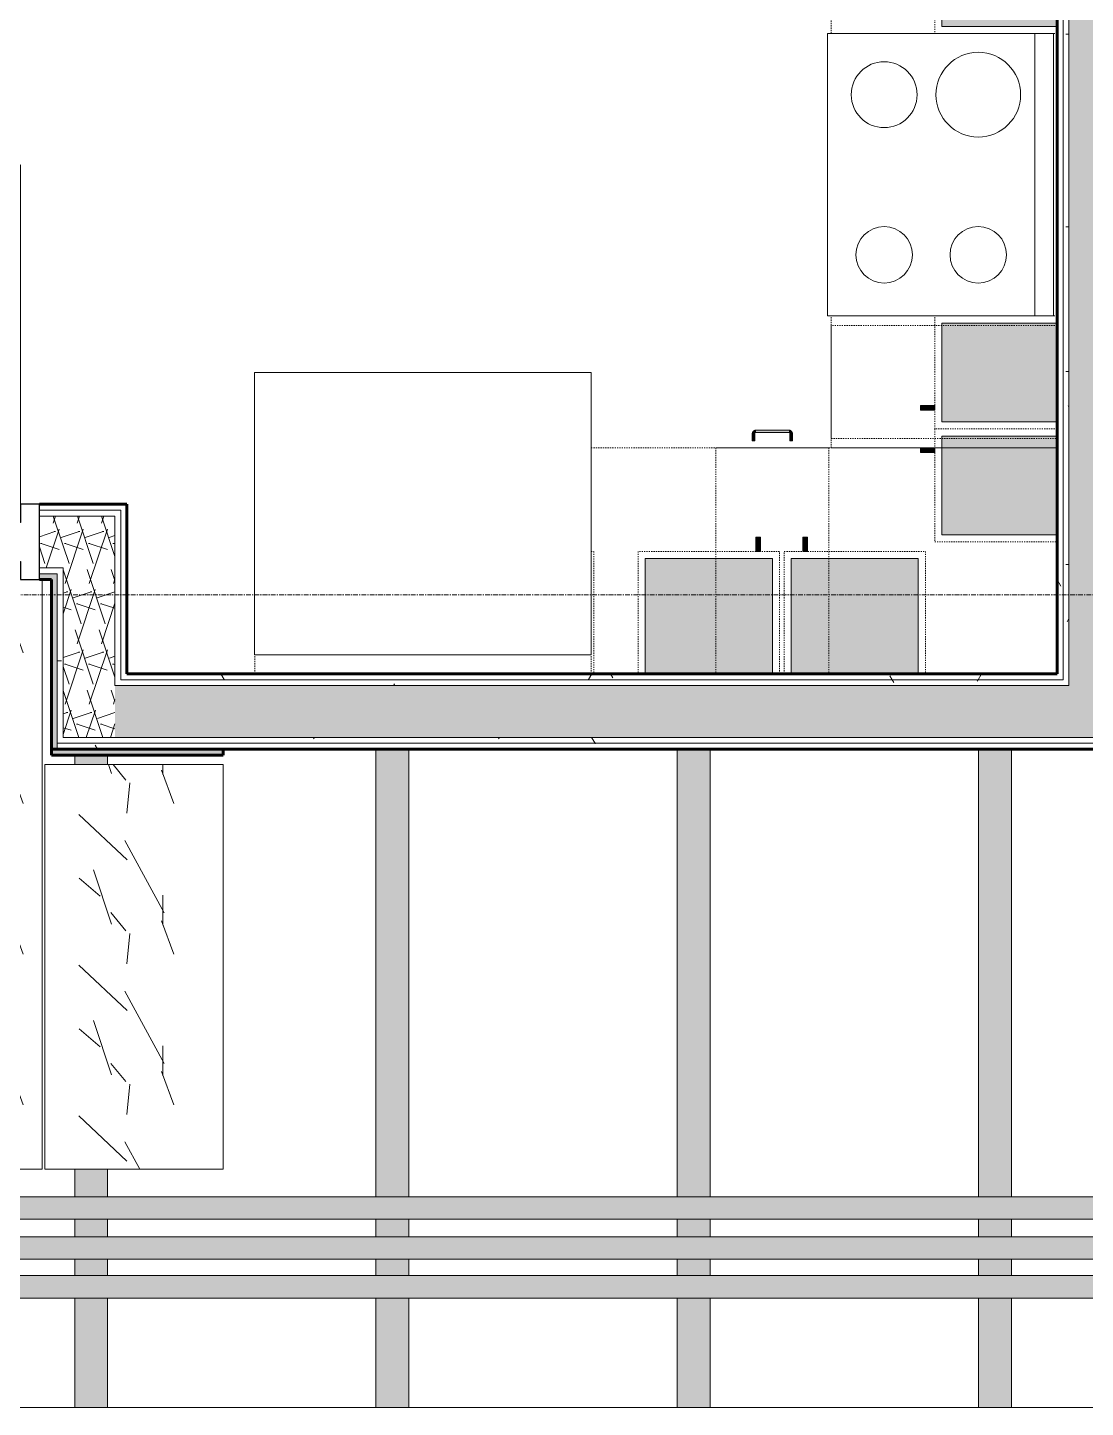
# Model space of a CAD drawing. Header units: inches. Extents: x -4169 to -1846, y 9706 to 12377.
# Drawn here: x -3028.7 to -2916.3, y 10380.9 to 10527.4 of the extents above; entities that cross this region are included whole.
import ezdxf

# ---------------------------------------------------------------- set-up
doc = ezdxf.new("R2010")
doc.units = ezdxf.units.IN
doc.header["$MEASUREMENT"] = 0
doc.linetypes.add('Dash', pattern=[0.25, 0.125, -0.125])
doc.linetypes.add('Grid Line 1_2_', pattern=[0.875, 0.5, -0.125, 0.125, -0.125])
for name, color, linetype, lineweight in [('0-1', 7, 'Continuous', 5), ('0-2', 7, 'Continuous', 18), ('A-CLNG', 13, 'Continuous', 18), ('A-CLNG-PATT-1', 35, 'Continuous', 18), ('A-DOOR', 31, 'Continuous', 18), ('A-DOOR-6', 31, 'Continuous', 30), ('A-DOOR-7', 31, 'Continuous', 9), ('A-DOOR-FRAM', 31, 'Continuous', 30), ('A-FLOR-2', 7, 'Continuous', 18), ('A-WALL', 113, 'Continuous', 18), ('A-WALL-PATT-4', 111, 'Continuous', 9), ('I-WALL', 2, 'Continuous', 18), ('I-WALL-2', 2, 'Continuous', 5), ('I-WALL-3', 2, 'Continuous', 60), ('P-PIPE', 3, 'Continuous', 9), ('P-PIPE-1', 3, 'Continuous', 5), ('Q-CASE', 31, 'Continuous', 9), ('Q-CASE-1', 9, 'Continuous', 9), ('Q-CASE-3', 250, 'Continuous', 9), ('Q-CASE-4', 250, 'Dash', 9), ('Q-CASE-HDLN-1', 250, 'Dash', 9), ('Q-CASE-HDLN-2', 31, 'Continuous', 9), ('Q-SPCQ-1', 250, 'Continuous', 9), ('S-BEAM', 12, 'Continuous', 9), ('S-GRID-1', 1, 'Grid Line 1_2_', 9)]:
    doc.layers.add(name, color=color, linetype=linetype, lineweight=lineweight)
pattern_1 = [(0, (0, 0), (20.48, 5.12), [0.845, -14.515, 0.845, -14.515, -81.92]), (0, (0, 0), (20.48, 5.12), [-30.72, 0.845, -29.875, 0.845, -14.515, -35.84]), (0, (0, 0), (20.48, 5.12), [-76.8, 0.845, -9.395, 0.845, -24.755]), (120, (7.68, 2.56), (-14.67405, 15.1762003), [0.845, -14.515, 0.845, -14.515, -81.92]), (120, (7.68, 2.56), (-14.67405, 15.1762003), [-30.72, 0.845, -29.875, 0.845, -14.515, -35.84]), (120, (7.68, 2.56), (-14.67405, 15.1762003), [-76.8, 0.845, -9.395, 0.845, -24.755]), (240, (10.24, 12.8), (-5.80595, -20.2962003), [0.845, -14.515, 0.845, -14.515, -81.92]), (240, (10.24, 12.8), (-5.80595, -20.2962003), [-30.72, 0.845, -29.875, 0.845, -14.515, -35.84]), (240, (10.24, 12.8), (-5.80595, -20.2962003), [-76.8, 0.845, -9.395, 0.845, -24.755])]
pattern_2 = [(161.57, (0.32, 0.32), (-2.560496185, -0.000537386), [0, -18.214, 2.022, 0]), (18.43, (-0.32, 0.32), (-2.560496185, 0.000537386), [0, -18.214, 2.022, 0]), (108.43, (0.32, 0.32), (1.27922091, -6.400876726), [6.07, -14.166]), (71.57, (-0.32, 0.32), (1.27922091, 6.400876726), [6.07, -14.166])]

# ---------------------------------------------------------------- blocks, each defined once
blk = doc.blocks.new('Refrigerator_-_Side-by-Side_6047 - 36_ X 30_-345559-ENLARGED RCP - 2ND FLOOR PLAN')
at = {"layer": 'Q-SPCQ-1'}
for p, q in [((17.87, 14.42), (-17.88, 14.42)), ((-17.88, 14.42), (-17.88, -15.58)), ((17.87, -15.58), (17.87, 14.42)), ((-17.88, -15.58), (17.87, -15.58))]:
    blk.add_line(p, q, dxfattribs=at)
blk = doc.blocks.new('Range - 24_ x 30_-2320547-ENLARGED RCP - 2ND FLOOR PLAN')
at = {"layer": 'Q-SPCQ-1'}
for p, q in [((30, 24), (0, 24)), ((0, 24), (0, 0)), ((30, 0), (30, 24)), ((0, 22), (30, 22)), ((0, 0), (30, 0))]:
    blk.add_line(p, q, dxfattribs=at)
for centre, radius, start, end in [((6.5, 16), 4.5, 360, 180), ((23.5, 16), 3, 360, 180), ((6.5, 16), 4.5, 180, 360), ((23.5, 16), 3, 180, 0), ((6.5, 6), 3.5, 360, 180), ((23.5, 6), 3, 360, 180), ((6.5, 6), 3.5, 180, 0), ((23.5, 6), 3, 180, 360)]:
    blk.add_arc(centre, radius, start, end, dxfattribs=at)
blk = doc.blocks.new('OD_CW_Countertop - OD_CW_Countertop-2386725-ENLARGED RCP - 2ND FLOOR PLAN')
at = {"layer": 'Q-CASE-HDLN-1'}
for p, q in [((0.74, -24), (0.74, 0)), ((0.74, 0), (14.74, 0)), ((44.74, 0), (47.24, 0)), ((68.86, 0), (70.36, 0)), ((70.36, 0), (70.36, -24))]:
    blk.add_line(p, q, dxfattribs=at)
blk = doc.blocks.new('OD_CW_Countertop - OD_CW_Countertop-2483757-ENLARGED RCP - 2ND FLOOR PLAN')
at = {"layer": 'Q-CASE-HDLN-1'}
for p, q in [((0.74, 0), (50.24, 0)), ((0.74, -24), (0.74, -22))]:
    blk.add_line(p, q, dxfattribs=at)
blk = doc.blocks.new('300 Series Wall Hung Cabinet_301 - 15_-2215564-ENLARGED RCP - 2ND FLOOR PLAN')
at = {"layer": 'Q-CASE-1'}
for points in [[(-5.01, 13.19), (-5.01, 14.69), (-5.5, 14.69), (-5.5, 13.19)], [(6.75, 0.19), (6.75, 12.44), (-6.75, 12.44), (-6.75, 0.19)]]:
    blk.add_hatch(color=256, dxfattribs=at).paths.add_polyline_path(points, flags=0)
at = {"layer": 'Q-CASE-3'}
for p, q in [((-5.01, 14.69), (-5.5, 14.69)), ((-5.5, 14.69), (-5.5, 13.19)), ((-5.01, 13.19), (-5.01, 14.69)), ((-5.5, 13.19), (-5.01, 13.19)), ((-6.75, 0.19), (-6.75, 12.44)), ((-6.75, 12.44), (6.75, 12.44)), ((6.75, 12.44), (6.75, 0.19))]:
    blk.add_line(p, q, dxfattribs=at)
at = {"layer": 'Q-CASE-4'}
for p, q in [((-7.5, 0.19), (-7.5, 13.19)), ((-7.5, 13.19), (7.5, 13.19)), ((7.5, 13.19), (7.5, 0.19))]:
    blk.add_line(p, q, dxfattribs=at)
blk = doc.blocks.new('300 Series Wall Hung Cabinet_301 - 15_-2216209-ENLARGED RCP - 2ND FLOOR PLAN')
at = {"layer": 'Q-CASE-1'}
for points in [[(-6.75, -0.19), (-6.75, -12.44), (6.75, -12.44), (6.75, -0.19)], [(-5.5, -13.19), (-5.5, -14.69), (-5.01, -14.69), (-5.01, -13.19)]]:
    blk.add_hatch(color=256, dxfattribs=at).paths.add_polyline_path(points, flags=0)
at = {"layer": 'Q-CASE-3'}
for p, q in [((-6.75, -12.44), (-6.75, -0.19)), ((6.75, -0.19), (6.75, -12.44)), ((6.75, -12.44), (-6.75, -12.44)), ((-5.01, -13.19), (-5.5, -13.19)), ((-5.5, -13.19), (-5.5, -14.69)), ((-5.01, -14.69), (-5.01, -13.19)), ((-5.5, -14.69), (-5.01, -14.69))]:
    blk.add_line(p, q, dxfattribs=at)
at = {"layer": 'Q-CASE-4'}
for p, q in [((-7.5, -0.19), (-7.5, -13.19)), ((7.5, -13.19), (7.5, -0.19)), ((-7.5, -13.19), (7.5, -13.19))]:
    blk.add_line(p, q, dxfattribs=at)
blk = doc.blocks.new('300 Series Wall Hung Cabinet_302 - 18_ x 36_-2359323-ENLARGED RCP - 2ND FLOOR PLAN')
at = {"layer": 'Q-CASE-4'}
for p, q in [((17.72, 13.19), (18, 13.19)), ((18, 13.19), (18, 0.19)), ((-18, 0.19), (-18, 2.19))]:
    blk.add_line(p, q, dxfattribs=at)
blk = doc.blocks.new('Base Cabinet-Single Door - 12_-2213366-ENLARGED RCP - 2ND FLOOR PLAN')
at = {"layer": 'Q-CASE-4'}
for p, q in [((-5.26, 24), (-5.26, 0)), ((6.74, 24), (-5.26, 24)), ((6.74, 0), (6.74, 24)), ((-5.26, 0), (6.74, 0))]:
    blk.add_line(p, q, dxfattribs=at)
blk = doc.blocks.new('300 Series Wall Hung Cabinet_301 - 12_-2218017-ENLARGED RCP - 2ND FLOOR PLAN')
at = {"layer": 'Q-CASE-1'}
for points in [[(-4, 13.19), (-3.51, 13.19), (-3.51, 14.69), (-4, 14.69)], [(-5.25, 0.19), (5.25, 0.19), (5.25, 12.44), (-5.25, 12.44), (-5.25, 0.56)]]:
    blk.add_hatch(color=256, dxfattribs=at).paths.add_polyline_path(points, flags=0)
at = {"layer": 'Q-CASE-3'}
for p, q in [((-3.51, 14.69), (-4, 14.69)), ((-4, 14.69), (-4, 13.19)), ((-3.51, 13.19), (-3.51, 14.69)), ((-4, 13.19), (-3.51, 13.19)), ((-5.25, 0.19), (-5.25, 12.44)), ((-5.25, 12.44), (5.25, 12.44)), ((5.25, 12.44), (5.25, 0.19))]:
    blk.add_line(p, q, dxfattribs=at)
at = {"layer": 'Q-CASE-4'}
for p, q in [((-6, 0.19), (-6, 13.19)), ((-6, 13.19), (6, 13.19)), ((6, 0.56), (6, 0.19))]:
    blk.add_line(p, q, dxfattribs=at)
blk = doc.blocks.new('300 Series Wall Hung Cabinet_301 - 12_-2216986-ENLARGED RCP - 2ND FLOOR PLAN')
at = {"layer": 'Q-CASE-1'}
for points in [[(5.25, -0.56), (5.25, -0.19), (-5.25, -0.19), (-5.25, -12.44), (5.25, -12.44), (5.25, -4.79)], [(-3.51, -13.19), (-4, -13.19), (-4, -14.69), (-3.51, -14.69)]]:
    blk.add_hatch(color=256, dxfattribs=at).paths.add_polyline_path(points, flags=0)
at = {"layer": 'Q-CASE-3'}
for p, q in [((-5.25, -12.44), (-5.25, -0.19)), ((5.25, -0.19), (5.25, -12.44)), ((5.25, -12.44), (-5.25, -12.44)), ((-3.51, -13.19), (-4, -13.19)), ((-4, -13.19), (-4, -14.69)), ((-3.51, -14.69), (-3.51, -13.19)), ((-4, -14.69), (-3.51, -14.69))]:
    blk.add_line(p, q, dxfattribs=at)
at = {"layer": 'Q-CASE-4'}
for p, q in [((-6, -0.19), (-6, -13.19)), ((6, -13.19), (6, -0.19)), ((-6, -13.19), (6, -13.19))]:
    blk.add_line(p, q, dxfattribs=at)
blk = doc.blocks.new('300 Series Wall Hung Cabinet_301 - 18_-2356589-ENLARGED RCP - 2ND FLOOR PLAN')
at = {"layer": 'Q-CASE-1'}
blk.add_hatch(color=256, dxfattribs=at).paths.add_polyline_path([(8.25, -4.79), (8.25, -0.19), (-8.25, -0.19), (-8.25, -2.19), (6, -2.19), (6, -12.44), (8.25, -12.44)], flags=0)
at = {"layer": 'Q-CASE-3'}
for p, q in [((-8.25, -2.19), (-8.25, -0.19)), ((8.25, -0.19), (8.25, -12.44)), ((8.25, -12.44), (6, -12.44))]:
    blk.add_line(p, q, dxfattribs=at)
at = {"layer": 'Q-CASE-4'}
for p, q in [((-9, -0.19), (-9, -2.19)), ((9, -0.56), (9, -0.19)), ((6, -13.19), (9, -13.19))]:
    blk.add_line(p, q, dxfattribs=at)
blk = doc.blocks.new('Drawer_Base_Cabinet_3_drawer_12205 - 12_-2354767-ENLARGED RCP - 2ND FLOOR PLAN')
at = {"layer": 'Q-CASE'}
for points in [[(-1.26, 24.75), (-1.14, 24.75), (-1.15, 25.5), (-1.38, 25.5), (-1.37, 24.75), (-1.29, 24.75)], [(-1.29, 25.5), (-1.15, 25.52), (-1.01, 25.69), (-1.01, 25.84), (-1.16, 25.81), (-1.28, 25.75), (-1.34, 25.61), (-1.32, 25.5)], [(2.49, 25.62), (2.49, 25.87), (-1.01, 25.86), (-1.01, 25.62), (1.97, 25.62)], [(2.77, 25.5), (2.83, 25.5), (2.79, 25.69), (2.72, 25.78), (2.6, 25.83), (2.49, 25.81), (2.51, 25.64), (2.68, 25.5), (2.74, 25.5)], [(2.63, 25.5), (2.54, 25.61), (2.5, 25.63), (2.62, 25.51)], [(2.86, 24.75), (2.85, 25.5), (2.62, 25.5), (2.63, 24.75), (2.85, 24.75)]]:
    blk.add_hatch(color=256, dxfattribs=at).paths.add_polyline_path(points, flags=0)
at = {"layer": 'Q-CASE-HDLN-1'}
for p, q in [((6.74, 24), (-5.26, 24)), ((-5.26, 24), (-5.26, 0)), ((6.74, 24), (6.74, 0)), ((6.74, 0), (-5.26, 0))]:
    blk.add_line(p, q, dxfattribs=at)
at = {"layer": 'Q-CASE-HDLN-2'}
for p, q in [((-1.39, 24.75), (-1.39, 25.5)), ((-1.39, 24.75), (-1.39, 25.5)), ((-1.39, 24.75), (-1.39, 25.5)), ((-1.14, 25.5), (-1.14, 24.75)), ((-1.14, 25.5), (-1.14, 24.75)), ((-1.14, 25.5), (-1.14, 24.75)), ((-1.01, 25.87), (2.49, 25.87)), ((2.49, 25.62), (-1.01, 25.62)), ((2.61, 24.75), (2.61, 25.5)), ((2.61, 24.75), (2.61, 25.5)), ((2.61, 24.75), (2.61, 25.5)), ((2.86, 25.5), (2.86, 24.75)), ((2.86, 25.5), (2.86, 24.75)), ((2.86, 25.5), (2.86, 24.75)), ((-1.39, 24.75), (-1.14, 24.75)), ((-1.38, 24.75), (-1.39, 24.75)), ((-1.39, 24.75), (-1.38, 24.75)), ((-1.38, 24.75), (-1.39, 24.75)), ((-1.39, 24.75), (-1.38, 24.75)), ((-1.38, 24.75), (-1.39, 24.75)), ((-1.14, 24.75), (-1.14, 24.75)), ((-1.14, 24.75), (-1.14, 24.75)), ((-1.14, 24.75), (-1.14, 24.75)), ((-1.14, 24.75), (-1.14, 24.75)), ((-1.14, 24.75), (-1.14, 24.75)), ((2.62, 24.75), (2.61, 24.75)), ((2.61, 24.75), (2.86, 24.75)), ((2.62, 24.75), (2.61, 24.75)), ((2.61, 24.75), (2.62, 24.75)), ((2.62, 24.75), (2.61, 24.75)), ((2.61, 24.75), (2.62, 24.75)), ((2.86, 24.75), (2.86, 24.75)), ((2.86, 24.75), (2.86, 24.75)), ((2.86, 24.75), (2.86, 24.75)), ((2.86, 24.75), (2.86, 24.75)), ((2.86, 24.75), (2.86, 24.75))]:
    blk.add_line(p, q, dxfattribs=at)
at = {"layer": 'Q-CASE-HDLN-2', "flags": 128}
for points in [[(-1.39, 25.5), (-1.39, 25.51), (-1.39, 25.53), (-1.38, 25.54), (-1.38, 25.56), (-1.38, 25.57), (-1.38, 25.59), (-1.37, 25.6), (-1.37, 25.62), (-1.36, 25.63), (-1.36, 25.65), (-1.35, 25.66), (-1.34, 25.67), (-1.34, 25.69), (-1.33, 25.7), (-1.32, 25.71), (-1.31, 25.72), (-1.3, 25.74), (-1.29, 25.75), (-1.28, 25.76), (-1.27, 25.77), (-1.26, 25.78), (-1.25, 25.79), (-1.24, 25.8), (-1.23, 25.81), (-1.21, 25.82), (-1.2, 25.82), (-1.19, 25.83), (-1.18, 25.84), (-1.16, 25.84), (-1.15, 25.85), (-1.13, 25.85), (-1.12, 25.86), (-1.11, 25.86), (-1.09, 25.87), (-1.08, 25.87), (-1.06, 25.87), (-1.05, 25.87), (-1.03, 25.87), (-1.02, 25.87), (-1.01, 25.87)], [(-1.39, 25.5), (-1.39, 25.51), (-1.39, 25.53), (-1.38, 25.54), (-1.38, 25.56), (-1.38, 25.57), (-1.38, 25.59), (-1.37, 25.6), (-1.37, 25.62), (-1.36, 25.63), (-1.36, 25.65), (-1.35, 25.66), (-1.34, 25.67), (-1.34, 25.69), (-1.33, 25.7), (-1.32, 25.71), (-1.31, 25.72), (-1.3, 25.74), (-1.29, 25.75), (-1.28, 25.76)], [(-1.39, 25.5), (-1.39, 25.51), (-1.39, 25.53), (-1.38, 25.54), (-1.38, 25.56), (-1.38, 25.57), (-1.38, 25.59), (-1.37, 25.6), (-1.37, 25.62), (-1.36, 25.63), (-1.36, 25.65), (-1.35, 25.66), (-1.34, 25.67), (-1.34, 25.69), (-1.33, 25.7), (-1.32, 25.71), (-1.31, 25.72), (-1.3, 25.74), (-1.29, 25.75), (-1.28, 25.76)], [(-1.26, 25.78), (-1.25, 25.79), (-1.24, 25.8), (-1.23, 25.81), (-1.21, 25.82), (-1.2, 25.82), (-1.19, 25.83), (-1.18, 25.84), (-1.16, 25.84), (-1.15, 25.85), (-1.13, 25.85), (-1.12, 25.86), (-1.11, 25.86), (-1.09, 25.87), (-1.08, 25.87), (-1.06, 25.87), (-1.05, 25.87), (-1.03, 25.87), (-1.02, 25.87), (-1.01, 25.87)], [(-1.26, 25.78), (-1.25, 25.79), (-1.24, 25.8), (-1.23, 25.81), (-1.21, 25.82), (-1.2, 25.82), (-1.19, 25.83), (-1.18, 25.84), (-1.16, 25.84), (-1.15, 25.85), (-1.13, 25.85), (-1.12, 25.86), (-1.11, 25.86), (-1.09, 25.87), (-1.08, 25.87), (-1.06, 25.87), (-1.05, 25.87), (-1.03, 25.87), (-1.02, 25.87), (-1.01, 25.87)], [(-1.01, 25.62), (-1.02, 25.62), (-1.02, 25.62), (-1.03, 25.62), (-1.03, 25.62), (-1.04, 25.62), (-1.04, 25.62), (-1.05, 25.62), (-1.05, 25.62), (-1.06, 25.62), (-1.06, 25.62), (-1.07, 25.61), (-1.07, 25.61), (-1.07, 25.61), (-1.08, 25.61), (-1.08, 25.6), (-1.09, 25.6), (-1.09, 25.6), (-1.09, 25.59), (-1.1, 25.59), (-1.1, 25.59), (-1.11, 25.58), (-1.11, 25.58), (-1.11, 25.58), (-1.11, 25.57), (-1.12, 25.57), (-1.12, 25.56), (-1.12, 25.56), (-1.12, 25.55), (-1.13, 25.55), (-1.13, 25.55), (-1.13, 25.54), (-1.13, 25.54), (-1.13, 25.53), (-1.13, 25.53), (-1.14, 25.52), (-1.14, 25.52), (-1.14, 25.51), (-1.14, 25.51), (-1.14, 25.5), (-1.14, 25.5)], [(-1.14, 25.51), (-1.14, 25.51), (-1.14, 25.5), (-1.14, 25.5)], [(-1.14, 25.51), (-1.14, 25.51), (-1.14, 25.5), (-1.14, 25.5)], [(-1.01, 25.62), (-1.02, 25.62), (-1.02, 25.62)], [(-1.01, 25.62), (-1.02, 25.62), (-1.02, 25.62)], [(2.49, 25.87), (2.5, 25.87), (2.52, 25.87), (2.53, 25.87), (2.55, 25.87), (2.56, 25.87), (2.58, 25.86), (2.59, 25.86), (2.61, 25.86), (2.62, 25.85), (2.63, 25.85), (2.65, 25.84), (2.66, 25.83), (2.67, 25.83), (2.69, 25.82), (2.7, 25.81), (2.71, 25.8), (2.72, 25.79), (2.73, 25.78), (2.75, 25.77), (2.76, 25.76), (2.77, 25.75), (2.78, 25.74), (2.79, 25.73), (2.79, 25.72), (2.8, 25.7), (2.81, 25.69), (2.82, 25.68), (2.83, 25.66), (2.83, 25.65), (2.84, 25.64), (2.84, 25.62), (2.85, 25.61), (2.85, 25.59), (2.85, 25.58), (2.86, 25.56), (2.86, 25.55), (2.86, 25.53), (2.86, 25.52), (2.86, 25.5), (2.86, 25.5)], [(2.49, 25.87), (2.5, 25.87), (2.52, 25.87), (2.53, 25.87), (2.55, 25.87), (2.56, 25.87), (2.58, 25.86), (2.59, 25.86), (2.61, 25.86), (2.62, 25.85), (2.63, 25.85), (2.65, 25.84), (2.66, 25.83), (2.67, 25.83), (2.69, 25.82), (2.7, 25.81), (2.71, 25.8), (2.72, 25.79), (2.73, 25.78), (2.75, 25.77)], [(2.49, 25.87), (2.5, 25.87), (2.52, 25.87), (2.53, 25.87), (2.55, 25.87), (2.56, 25.87), (2.58, 25.86), (2.59, 25.86), (2.61, 25.86), (2.62, 25.85), (2.63, 25.85), (2.65, 25.84), (2.66, 25.83), (2.67, 25.83), (2.69, 25.82), (2.7, 25.81), (2.71, 25.8), (2.72, 25.79), (2.73, 25.78), (2.75, 25.77)], [(2.61, 25.5), (2.61, 25.5), (2.61, 25.51), (2.61, 25.51), (2.61, 25.52), (2.61, 25.52), (2.61, 25.53), (2.61, 25.53), (2.61, 25.54), (2.6, 25.54), (2.6, 25.55), (2.6, 25.55), (2.6, 25.56), (2.6, 25.56), (2.59, 25.57), (2.59, 25.57), (2.59, 25.57), (2.58, 25.58), (2.58, 25.58), (2.58, 25.59), (2.57, 25.59), (2.57, 25.59), (2.57, 25.6), (2.56, 25.6), (2.56, 25.6), (2.56, 25.61), (2.55, 25.61), (2.55, 25.61), (2.54, 25.61), (2.54, 25.61), (2.53, 25.62), (2.53, 25.62), (2.52, 25.62), (2.52, 25.62), (2.51, 25.62), (2.51, 25.62), (2.5, 25.62), (2.5, 25.62), (2.49, 25.62), (2.49, 25.62), (2.49, 25.62)], [(2.5, 25.62), (2.49, 25.62), (2.49, 25.62)], [(2.5, 25.62), (2.49, 25.62), (2.49, 25.62)], [(2.61, 25.5), (2.61, 25.5), (2.61, 25.51)], [(2.61, 25.5), (2.61, 25.5), (2.61, 25.51)], [(2.77, 25.75), (2.78, 25.74), (2.79, 25.73), (2.79, 25.72), (2.8, 25.7), (2.81, 25.69), (2.82, 25.68), (2.83, 25.66), (2.83, 25.65), (2.84, 25.64), (2.84, 25.62), (2.85, 25.61), (2.85, 25.59), (2.85, 25.58), (2.86, 25.56), (2.86, 25.55), (2.86, 25.53), (2.86, 25.52), (2.86, 25.5), (2.86, 25.5)], [(2.77, 25.75), (2.78, 25.74), (2.79, 25.73), (2.79, 25.72), (2.8, 25.7), (2.81, 25.69), (2.82, 25.68), (2.83, 25.66), (2.83, 25.65), (2.84, 25.64), (2.84, 25.62), (2.85, 25.61), (2.85, 25.59), (2.85, 25.58), (2.86, 25.56), (2.86, 25.55), (2.86, 25.53), (2.86, 25.52), (2.86, 25.5), (2.86, 25.5)]]:
    blk.add_lwpolyline(points, dxfattribs=at)
blk = doc.blocks.new('CTR - 1st Phase - Unit Layouts_rvt-1-ENLARGED RCP - 2ND FLOOR PLAN')
at = {"layer": '0-2'}
for name, p, rotation in [('OD_CW_Countertop - OD_CW_Countertop-2386725-ENLARGED RCP - 2ND FLOOR PLAN', (-2943.32, 10482.05), 89.9999999999732), ('300 Series Wall Hung Cabinet_301 - 18_-2356589-ENLARGED RCP - 2ND FLOOR PLAN', (-2919.14, 10535.79), 269.9999999999998), ('Range - 24_ x 30_-2320547-ENLARGED RCP - 2ND FLOOR PLAN', (-2943.7, 10526.79), 269.9999999999817), ('Base Cabinet-Single Door - 12_-2213366-ENLARGED RCP - 2ND FLOOR PLAN', (-2919.32, 10489.05), 89.99999999999808), ('300 Series Wall Hung Cabinet_301 - 12_-2218017-ENLARGED RCP - 2ND FLOOR PLAN', (-2919.14, 10490.79), 89.99999999999984), ('Refrigerator_-_Side-by-Side_6047 - 36_ X 30_-345559-ENLARGED RCP - 2ND FLOOR PLAN', (-2986.7, 10475.21), 180), ('300 Series Wall Hung Cabinet_301 - 12_-2216986-ENLARGED RCP - 2ND FLOOR PLAN', (-2919.14, 10478.79), 269.9999999999998), ('300 Series Wall Hung Cabinet_301 - 15_-2216209-ENLARGED RCP - 2ND FLOOR PLAN', (-2956.32, 10458.6), 180)]:
    blk.add_blockref(name, p, dxfattribs=dict(at, rotation=rotation))
for name, p in [('Drawer_Base_Cabinet_3_drawer_12205 - 12_-2354767-ENLARGED RCP - 2ND FLOOR PLAN', (-2950.31, 10458.79)), ('OD_CW_Countertop - OD_CW_Countertop-2483757-ENLARGED RCP - 2ND FLOOR PLAN', (-2969.56, 10482.79)), ('300 Series Wall Hung Cabinet_301 - 15_-2215564-ENLARGED RCP - 2ND FLOOR PLAN', (-2940.82, 10458.6)), ('300 Series Wall Hung Cabinet_302 - 18_ x 36_-2359323-ENLARGED RCP - 2ND FLOOR PLAN', (-2986.55, 10458.6))]:
    blk.add_blockref(name, p, dxfattribs=at)
blk = doc.blocks.new('CTR - 1st Phase - Shell_rvt-1-ENLARGED RCP - 2ND FLOOR PLAN')
at = {"layer": 'A-FLOR-2'}
for p, q in [((-3007.91, 10450.69), (-2991.67, 10450.69)), ((-2988.17, 10450.69), (-2959.67, 10450.69)), ((-2956.17, 10450.69), (-2927.67, 10450.69)), ((-2924.17, 10450.69), (-2895.67, 10450.69)), ((-3023.67, 10380.89), (-3052.17, 10380.89)), ((-2991.67, 10380.89), (-3020.17, 10380.89)), ((-2959.67, 10380.89), (-2988.17, 10380.89)), ((-2927.67, 10380.89), (-2956.17, 10380.89)), ((-2895.67, 10380.89), (-2924.17, 10380.89))]:
    blk.add_line(p, q, dxfattribs=at)
at = {"layer": 'S-GRID-1'}
blk.add_line((-1846.46, 10467.19), (-4136.46, 10467.19), dxfattribs=at)
blk = doc.blocks.new('Dimension Lumber - LVL - 3_5X5_5-2120531-ENLARGED RCP - 2ND FLOOR PLAN')
at = {"layer": 'S-BEAM'}
h = blk.add_hatch(color=256, dxfattribs=at)
h.paths.add_polyline_path([(-34.9, -1.75), (-23.29, -1.75), (-23.29, 1.75), (-34.9, 1.75)], flags=0)
h.paths.add_polyline_path([(-20.91, -1.75), (-19.16, -1.75), (-19.16, 1.75), (-20.91, 1.75)], flags=0)
h.paths.add_polyline_path([(-16.78, 1.75), (-16.78, -1.75), (-14.92, -1.75), (-14.92, 1.75), (-15.85, 1.75)], flags=0)
h.paths.add_polyline_path([(-12.54, 1.75), (-12.54, -1.75), (-9.6, -1.75), (-9.6, 1.75)], flags=0)
h.paths.add_polyline_path([(33.38, -1.75), (34.38, -1.75), (34.38, 1.75), (33.38, 1.75)], flags=0)
for p, q in [((-34.9, 1.75), (-34.9, -1.75)), ((-34.9, 1.75), (-23.29, 1.75)), ((-20.91, 1.75), (-19.16, 1.75)), ((-16.78, 1.75), (-14.92, 1.75)), ((-12.54, 1.75), (-9.6, 1.75)), ((33.38, 1.75), (34.38, 1.75)), ((-34.9, -1.75), (-23.29, -1.75)), ((-20.91, -1.75), (-19.16, -1.75)), ((-16.78, -1.75), (-14.92, -1.75)), ((-12.54, -1.75), (-9.6, -1.75)), ((33.38, -1.75), (34.38, -1.75))]:
    blk.add_line(p, q, dxfattribs=at)
blk = doc.blocks.new('Dimension Lumber - LVL - 3_5X5_5-V149-ENLARGED RCP - 2ND FLOOR PLAN')
at = {"layer": 'S-BEAM'}
h = blk.add_hatch(color=256, dxfattribs=at)
h.paths.add_polyline_path([(-34.9, -1.75), (-23.29, -1.75), (-23.29, 1.75), (-34.9, 1.75), (-34.9, 1.54)], flags=0)
h.paths.add_polyline_path([(-20.91, 1.75), (-20.91, -1.75), (-19.16, -1.75), (-19.16, 1.75)], flags=0)
h.paths.add_polyline_path([(-16.78, 1.54), (-16.78, -1.75), (-14.92, -1.75), (-14.92, 1.75), (-16.78, 1.75)], flags=0)
h.paths.add_polyline_path([(-12.54, 1.75), (-12.54, -1.75), (34.9, -1.75), (34.9, 1.75), (-5.79, 1.75)], flags=0)
for p, q in [((-34.9, 1.75), (-34.9, -1.75)), ((-34.9, 1.75), (-23.29, 1.75)), ((-20.91, 1.75), (-19.16, 1.75)), ((-16.78, 1.75), (-14.92, 1.75)), ((-12.54, 1.75), (34.9, 1.75)), ((34.9, -1.75), (34.9, 1.75)), ((-34.9, -1.75), (-23.29, -1.75)), ((-20.91, -1.75), (-19.16, -1.75)), ((-16.78, -1.75), (-14.92, -1.75)), ((-12.54, -1.75), (34.9, -1.75))]:
    blk.add_line(p, q, dxfattribs=at)
blk = doc.blocks.new('HOLLOW METAL - UNIT DOOR-2125826-ENLARGED RCP - 2ND FLOOR PLAN')
at = {"layer": 'A-DOOR-6'}
for p, q in [((18, 40.25), (16.25, 40.25)), ((16.25, 40.25), (16.25, 4.25)), ((18, 4.25), (18, 40.25)), ((16.25, 4.25), (18, 4.25))]:
    blk.add_line(p, q, dxfattribs=at)
at = {"layer": 'A-DOOR-7'}
blk.add_arc((18, 4.25), 36, 90, 180, dxfattribs=at)
at = {"layer": 'A-DOOR-FRAM'}
for p, q in [((-18, 4.25), (-20, 4.25)), ((-20, 4.25), (-20, -3.75)), ((-18, 2.3125), (-18, 4.25)), ((18, 4.25), (18, 2.3125)), ((20, 4.25), (18, 4.25)), ((20, -3.75), (20, 4.25)), ((-17.375, 2.3125), (-18, 2.3125)), ((-17.375, -1.8125), (-17.375, 2.3125)), ((18, 2.3125), (17.375, 2.3125)), ((17.375, 2.3125), (17.375, -1.8125)), ((-18, -3.75), (-18, -1.8125)), ((-18, -1.8125), (-17.375, -1.8125)), ((17.375, -1.8125), (18, -1.8125)), ((18, -1.8125), (18, -3.75)), ((-20, -3.75), (-18, -3.75)), ((18, -3.75), (20, -3.75))]:
    blk.add_line(p, q, dxfattribs=at)

msp = doc.modelspace()

# ---------------------------------------------------------------- hatches: boundary and pattern name
at = {"layer": 'A-CLNG-PATT-1'}
h = msp.add_hatch(dxfattribs=at)
h.set_pattern_fill('FP_53', color=256, style=0, pattern_type=2)
h.set_pattern_definition([(108.435, (4.16, 0), (-16.000521, 32.0003383), [6.072, -44.525]), (139.399, (2.24, 5.76), (-96.00016541, 79.9998798), [2.95, -144.562]), (136.848, (16, 7.68), (-240.00202852, 223.9982064), [7.018, -343.889]), (109.983, (10.88, 12.48), (-47.99971113, 127.99986808), [3.746, -183.53]), (90, (9.6, 0), (-16, 16), [3.2, -12.8]), (118.443, (9.6, 3.2), (112.0002199, -207.99937941), [8.734, -427.981]), (84.289, (5.44, 10.88), (-16.00092206, -143.99947947), [3.216, -157.582]), (129.806, (5.76, 14.08), (64.00060153, -80.0001644), [2.499, -122.465])])
h.paths.add_polyline_path([(-3084.46, 10406.19), (-3065.51, 10406.19), (-3065.51, 10468.79), (-3084.12, 10468.79), (-3084.12, 10450.79), (-3084.46, 10450.79), (-3084.46, 10410)], flags=0)
h.paths.add_polyline_path([(-3007.91, 10406.19), (-3007.91, 10449.16), (-3026.86, 10449.16), (-3026.86, 10406.19), (-3008.34, 10406.19)], flags=0)
h.paths.add_polyline_path([(-3027.11, 10406.19), (-3027.11, 10468.79), (-3065.26, 10468.79), (-3065.26, 10406.19), (-3042.11, 10406.19)], flags=0)
at = {"layer": 'A-WALL-PATT-4'}
h = msp.add_hatch(dxfattribs=at)
h.set_pattern_fill('FP_1', color=256, style=0, pattern_type=2)
h.set_pattern_definition(pattern_1)
h.paths.add_polyline_path([(-2918.7, 10458.79), (-2918.7, 10576.41), (-2919.32, 10576.41), (-2919.32, 10458.79)], flags=0)
h.paths.add_polyline_path([(-2918.7, 10581.16), (-2918.7, 10843.14), (-2919.32, 10843.14), (-2919.32, 10581.16)], flags=0)
h = msp.add_hatch(dxfattribs=at)
h.set_pattern_fill('FP_1', color=256, style=0, pattern_type=2)
h.set_pattern_definition(pattern_1)
h.paths.add_polyline_path([(-2918.7, 10458.16), (-2918.07, 10458.17), (-2918.07, 10843.14), (-2918.7, 10843.14), (-2918.7, 10458.79)], flags=0)
h = msp.add_hatch(dxfattribs=at)
h.set_pattern_fill('FP_4', color=256, style=0, pattern_type=2)
h.set_pattern_definition(pattern_2)
h.paths.add_polyline_path([(-2914.57, 10457.54), (-2914.57, 10843.14), (-2918.07, 10843.14), (-2918.07, 10457.54)], flags=0)
h = msp.add_hatch(dxfattribs=at)
h.set_pattern_fill('FP_1', color=256, style=0, pattern_type=2)
h.set_pattern_definition(pattern_1)
h.paths.add_polyline_path([(-3026.15, 10476.16), (-3018.77, 10476.16), (-3018.8, 10476.79), (-3027.42, 10476.79), (-3027.42, 10476.16)], flags=0)
h.paths.add_polyline_path([(-3077.77, 10476.16), (-3067.42, 10476.16), (-3067.42, 10476.79), (-3077.77, 10476.79), (-3077.77, 10476.4)], flags=0)
h.paths.add_polyline_path([(-3082.52, 10476.16), (-3082.52, 10476.79), (-3091.5, 10476.79), (-3091.5, 10476.16), (-3084.12, 10476.16)], flags=0)
h = msp.add_hatch(dxfattribs=at)
h.set_pattern_fill('FP_1', color=256, style=0, pattern_type=2)
h.set_pattern_definition(pattern_1)
h.paths.add_polyline_path([(-3026.15, 10475.54), (-3019.4, 10475.54), (-3019.42, 10476.16), (-3027.42, 10476.16), (-3027.42, 10475.54)], flags=0)
h.paths.add_polyline_path([(-3067.42, 10475.54), (-3067.42, 10476.16), (-3077.77, 10476.16), (-3077.77, 10475.54)], flags=0)
h.paths.add_polyline_path([(-3084.12, 10475.54), (-3082.52, 10475.54), (-3082.52, 10476.16), (-3090.87, 10476.16), (-3090.87, 10475.54), (-3084.75, 10475.54)], flags=0)
h = msp.add_hatch(dxfattribs=at)
h.set_pattern_fill('FP_4', color=256, style=0, pattern_type=2)
h.set_pattern_definition(pattern_2)
h.paths.add_polyline_path([(-3027.42, 10470.04), (-3024.9, 10470.04), (-3024.9, 10475.54), (-3027.42, 10475.54), (-3027.42, 10470.32)], flags=0)
h.paths.add_polyline_path([(-3084.75, 10470.04), (-3067.42, 10470.04), (-3067.42, 10475.54), (-3085.37, 10475.54), (-3085.37, 10470.04)], flags=0)
h = msp.add_hatch(dxfattribs=at)
h.set_pattern_fill('FP_4', color=256, style=0, pattern_type=2)
h.set_pattern_definition(pattern_2)
h.paths.add_polyline_path([(-3023.67, 10452.04), (-3019.4, 10452.04), (-3019.4, 10475.54), (-3024.9, 10475.54), (-3024.9, 10452.04)], flags=0)
h = msp.add_hatch(dxfattribs=at)
h.set_pattern_fill('FP_1', color=256, style=0, pattern_type=2)
h.set_pattern_definition(pattern_1)
h.paths.add_polyline_path([(-3025.52, 10451.41), (-3024.9, 10451.41), (-3024.9, 10470.04), (-3025.52, 10470.04), (-3025.52, 10452.04)], flags=0)
h = msp.add_hatch(dxfattribs=at)
h.set_pattern_fill('FP_1', color=256, style=0, pattern_type=2)
h.set_pattern_definition(pattern_1)
h.paths.add_polyline_path([(-2786.72, 10457.54), (-2786.1, 10457.54), (-2786.1, 10458.16), (-2914.57, 10458.16), (-2914.57, 10457.54), (-2788.86, 10457.54)], flags=0)
h.paths.add_polyline_path([(-3018.75, 10457.54), (-2918.07, 10457.54), (-2918.07, 10458.16), (-3018.77, 10458.16), (-3018.77, 10457.54)], flags=0)
h = msp.add_hatch(dxfattribs=at)
h.set_pattern_fill('FP_1', color=256, style=0, pattern_type=2)
h.set_pattern_definition(pattern_1)
h.paths.add_polyline_path([(-2786.72, 10458.16), (-2786.72, 10458.79), (-2913.95, 10458.79), (-2913.95, 10458.16), (-2788.86, 10458.16)], flags=0)
h.paths.add_polyline_path([(-3018.15, 10458.16), (-2918.7, 10458.16), (-2918.7, 10458.79), (-3018.15, 10458.79)], flags=0)
h = msp.add_hatch(dxfattribs=at)
h.set_pattern_fill('FP_4', color=256, style=0, pattern_type=2)
h.set_pattern_definition(pattern_2)
h.paths.add_polyline_path([(-2788.86, 10452.04), (-2785.47, 10452.04), (-2785.47, 10457.54), (-3019.4, 10457.53), (-3019.4, 10452.04), (-2856.4, 10452.04)], flags=0)
h = msp.add_hatch(dxfattribs=at)
h.set_pattern_fill('FP_1', color=256, style=0, pattern_type=2)
h.set_pattern_definition(pattern_1)
h.paths.add_polyline_path([(-2779.98, 10451.41), (-2779.97, 10451.43), (-2779.97, 10452.04), (-3024.9, 10452.04), (-3024.88, 10451.41), (-2780, 10451.41)], flags=0)
h = msp.add_hatch(dxfattribs=at)
h.set_pattern_fill('FP_1', color=256, style=0, pattern_type=2)
h.set_pattern_definition(pattern_1)
h.paths.add_polyline_path([(-2779.35, 10450.79), (-2779.35, 10451.41), (-3025.52, 10451.41), (-3025.5, 10450.79), (-2779.55, 10450.79)], flags=0)
at = {"layer": 'I-WALL'}
h = msp.add_hatch(color=256, dxfattribs=at)
h.paths.add_polyline_path([(-3027.42, 10468.79), (-3026.15, 10468.79), (-3026.15, 10469.41), (-3027.42, 10469.41), (-3027.42, 10469.27)], flags=0)
h.paths.add_polyline_path([(-3075.88, 10468.79), (-3067.42, 10468.79), (-3067.42, 10469.41), (-3084.12, 10469.41), (-3084.12, 10468.79)], flags=0)
msp.add_hatch(color=256, dxfattribs=at).paths.add_polyline_path([(-3020.17, 10450.16), (-3007.91, 10450.16), (-3007.91, 10450.79), (-3026.15, 10450.79), (-3026.15, 10450.16), (-3021.98, 10450.16)], flags=0)
at = {"layer": 'I-WALL-2'}
msp.add_hatch(color=256, dxfattribs=at).paths.add_polyline_path([(-3026.15, 10450.79), (-3025.52, 10450.79), (-3025.52, 10469.41), (-3026.15, 10469.41), (-3026.15, 10451.41)], flags=0)
at = {"layer": 'P-PIPE-1'}
h = msp.add_hatch(color=256, dxfattribs=at)
h.paths.add_polyline_path([(-2518.74, 10402.06), (-2508.23, 10402.06), (-2508.23, 10403.25), (-2721.68, 10403.24), (-2721.68, 10402.06), (-2535.62, 10402.06)], flags=0)
h.paths.add_polyline_path([(-3027.11, 10402.06), (-2798.23, 10402.06), (-2798.23, 10403.25), (-3435.32, 10403.25), (-3435.32, 10402.06), (-3042.11, 10402.06)], flags=0)
h.paths.add_polyline_path([(-2740.88, 10402.06), (-2740.63, 10402.06), (-2740.63, 10403.25), (-2740.88, 10403.24), (-2740.88, 10402.29)], flags=0)
h.paths.add_polyline_path([(-2779.03, 10402.06), (-2779.03, 10403.25), (-2779.28, 10403.24), (-2779.28, 10402.06)], flags=0)
h = msp.add_hatch(color=256, dxfattribs=at)
h.paths.add_polyline_path([(-2923.93, 10400.87), (-2798.23, 10400.9), (-2798.23, 10402.06), (-3435.32, 10402.06), (-3435.32, 10400.87), (-2924.17, 10400.87)], flags=0)
h.paths.add_polyline_path([(-2508.23, 10400.87), (-2508.23, 10402.06), (-2721.68, 10402.06), (-2721.68, 10400.87), (-2509.09, 10400.87)], flags=0)
h.paths.add_polyline_path([(-2740.63, 10400.87), (-2740.63, 10402.06), (-2740.88, 10402.06), (-2740.88, 10400.87)], flags=0)
h.paths.add_polyline_path([(-2779.03, 10400.87), (-2779.03, 10402.06), (-2779.28, 10402.06), (-2779.28, 10400.87)], flags=0)
h = msp.add_hatch(color=256, dxfattribs=at)
h.paths.add_polyline_path([(-2518.74, 10397.82), (-2512.47, 10397.82), (-2512.47, 10399.01), (-2721.68, 10399), (-2721.68, 10397.82), (-2519.78, 10397.82)], flags=0)
h.paths.add_polyline_path([(-3435.32, 10397.82), (-2798.23, 10397.82), (-2798.23, 10399.01), (-3435.32, 10399.01), (-3435.32, 10397.83)], flags=0)
h.paths.add_polyline_path([(-2740.88, 10397.82), (-2740.63, 10397.82), (-2740.63, 10399.01), (-2740.88, 10399), (-2740.88, 10398.05)], flags=0)
h.paths.add_polyline_path([(-2779.03, 10397.82), (-2779.03, 10399.01), (-2779.28, 10398.99), (-2779.28, 10397.82)], flags=0)
h = msp.add_hatch(color=256, dxfattribs=at)
h.paths.add_polyline_path([(-2940.81, 10396.63), (-2798.23, 10396.66), (-2798.23, 10397.82), (-3435.32, 10397.82), (-3435.32, 10396.63), (-2949.25, 10396.63)], flags=0)
h.paths.add_polyline_path([(-2518.74, 10396.63), (-2512.47, 10396.63), (-2512.47, 10397.82), (-2721.68, 10397.82), (-2721.68, 10396.63), (-2520.12, 10396.63)], flags=0)
h.paths.add_polyline_path([(-2740.88, 10396.63), (-2740.63, 10396.63), (-2740.63, 10397.82), (-2740.88, 10397.82), (-2740.88, 10396.66)], flags=0)
h.paths.add_polyline_path([(-2779.28, 10396.63), (-2779.03, 10396.66), (-2779.03, 10397.82), (-2779.28, 10397.82), (-2779.28, 10396.66)], flags=0)
h = msp.add_hatch(color=256, dxfattribs=at)
h.paths.add_polyline_path([(-2949.25, 10393.69), (-2798.23, 10393.69), (-2798.23, 10394.88), (-3435.32, 10394.88), (-3435.32, 10393.69), (-2957.69, 10393.69)], flags=0)
h.paths.add_polyline_path([(-2516.47, 10393.69), (-2516.47, 10394.88), (-2721.68, 10394.87), (-2721.68, 10393.69), (-2518.74, 10393.69)], flags=0)
h.paths.add_polyline_path([(-2740.63, 10393.69), (-2740.63, 10394.88), (-2740.88, 10394.87), (-2740.88, 10393.69)], flags=0)
h.paths.add_polyline_path([(-2779.03, 10393.69), (-2779.03, 10394.88), (-2779.28, 10394.87), (-2779.28, 10393.69)], flags=0)
h = msp.add_hatch(color=256, dxfattribs=at)
h.paths.add_polyline_path([(-3435.32, 10392.5), (-2798.23, 10392.53), (-2798.23, 10393.69), (-3435.32, 10393.69), (-3435.32, 10392.5)], flags=0)
h.paths.add_polyline_path([(-2516.47, 10392.5), (-2516.47, 10393.69), (-2721.68, 10393.69), (-2721.68, 10392.5), (-2518.74, 10392.5)], flags=0)
h.paths.add_polyline_path([(-2740.63, 10392.5), (-2740.63, 10393.69), (-2740.88, 10393.69), (-2740.88, 10392.5)], flags=0)
h.paths.add_polyline_path([(-2779.03, 10392.5), (-2779.03, 10393.69), (-2779.28, 10393.69), (-2779.28, 10392.5)], flags=0)

# ---------------------------------------------------------------- linework, layer by layer
at = {"layer": 'A-CLNG'}
for p, q in [((-3027.11, 10468.79), (-3027.11, 10406.19)), ((-3026.86, 10406.19), (-3026.86, 10449.16)), ((-3026.86, 10449.16), (-3007.91, 10449.16)), ((-3007.91, 10449.16), (-3007.91, 10406.19)), ((-3027.11, 10406.19), (-3065.26, 10406.19)), ((-3007.91, 10406.19), (-3026.86, 10406.19))]:
    msp.add_line(p, q, dxfattribs=at)
at = {"layer": 'A-WALL'}
for p, q in [((-2918.7, 10458.16), (-2918.7, 10843.14)), ((-2918.07, 10457.54), (-2918.07, 10843.14)), ((-3018.77, 10476.16), (-3027.42, 10476.16)), ((-3019.4, 10475.54), (-3027.42, 10475.54)), ((-3019.4, 10457.54), (-3019.4, 10475.54)), ((-3018.77, 10458.16), (-3018.77, 10476.16)), ((-3027.42, 10470.04), (-3024.9, 10470.04)), ((-3027.42, 10469.41), (-3025.52, 10469.41)), ((-3025.52, 10450.79), (-3025.52, 10469.41)), ((-3024.9, 10452.04), (-3024.9, 10470.04)), ((-3018.77, 10458.16), (-2918.7, 10458.16)), ((-3019.4, 10457.54), (-2918.07, 10457.54)), ((-3024.9, 10452.04), (-2779.97, 10452.04)), ((-3025.52, 10451.41), (-2779.35, 10451.41))]:
    msp.add_line(p, q, dxfattribs=at)
at = {"layer": 'I-WALL-3'}
for p, q in [((-2919.32, 10458.79), (-2919.32, 10698.5)), ((-3027.42, 10476.79), (-3018.15, 10476.79)), ((-3018.15, 10476.79), (-3018.15, 10458.79)), ((-3026.15, 10468.79), (-3027.42, 10468.79)), ((-3026.15, 10450.79), (-3026.15, 10468.79)), ((-3018.15, 10458.79), (-2919.32, 10458.79)), ((-2778.72, 10450.79), (-3026.15, 10450.79)), ((-3026.15, 10450.16), (-3026.15, 10450.79)), ((-3026.15, 10450.79), (-3007.91, 10450.79)), ((-3007.91, 10450.79), (-3007.91, 10450.16)), ((-3007.91, 10450.16), (-3026.15, 10450.16))]:
    msp.add_line(p, q, dxfattribs=at)
at = {"layer": 'P-PIPE'}
for p, q in [((-3435.32, 10403.25), (-2798.23, 10403.25)), ((-2798.23, 10400.87), (-3435.32, 10400.87)), ((-3435.32, 10399.01), (-2798.23, 10399.01)), ((-2798.23, 10396.63), (-3435.32, 10396.63)), ((-3435.32, 10394.88), (-2798.23, 10394.88)), ((-2798.23, 10392.5), (-3435.32, 10392.5))]:
    msp.add_line(p, q, dxfattribs=at)

# ---------------------------------------------------------------- block references
at = {"layer": '0-1'}
for name in ['CTR - 1st Phase - Shell_rvt-1-ENLARGED RCP - 2ND FLOOR PLAN', 'CTR - 1st Phase - Unit Layouts_rvt-1-ENLARGED RCP - 2ND FLOOR PLAN']:
    msp.add_blockref(name, (0, 0), dxfattribs=at)
at = {"layer": 'A-DOOR'}
msp.add_blockref('HOLLOW METAL - UNIT DOOR-2125826-ENLARGED RCP - 2ND FLOOR PLAN', (-3047.42, 10472.54), dxfattribs=at)
at = {"layer": 'S-BEAM', "rotation": 90.00000000000057}
for name, p in [('Dimension Lumber - LVL - 3_5X5_5-V149-ENLARGED RCP - 2ND FLOOR PLAN', (-2989.92, 10415.79)), ('Dimension Lumber - LVL - 3_5X5_5-V149-ENLARGED RCP - 2ND FLOOR PLAN', (-2957.92, 10415.79)), ('Dimension Lumber - LVL - 3_5X5_5-V149-ENLARGED RCP - 2ND FLOOR PLAN', (-2925.92, 10415.79)), ('Dimension Lumber - LVL - 3_5X5_5-2120531-ENLARGED RCP - 2ND FLOOR PLAN', (-3021.92, 10415.79))]:
    msp.add_blockref(name, p, dxfattribs=at)

doc.saveas('drawing.dxf')
